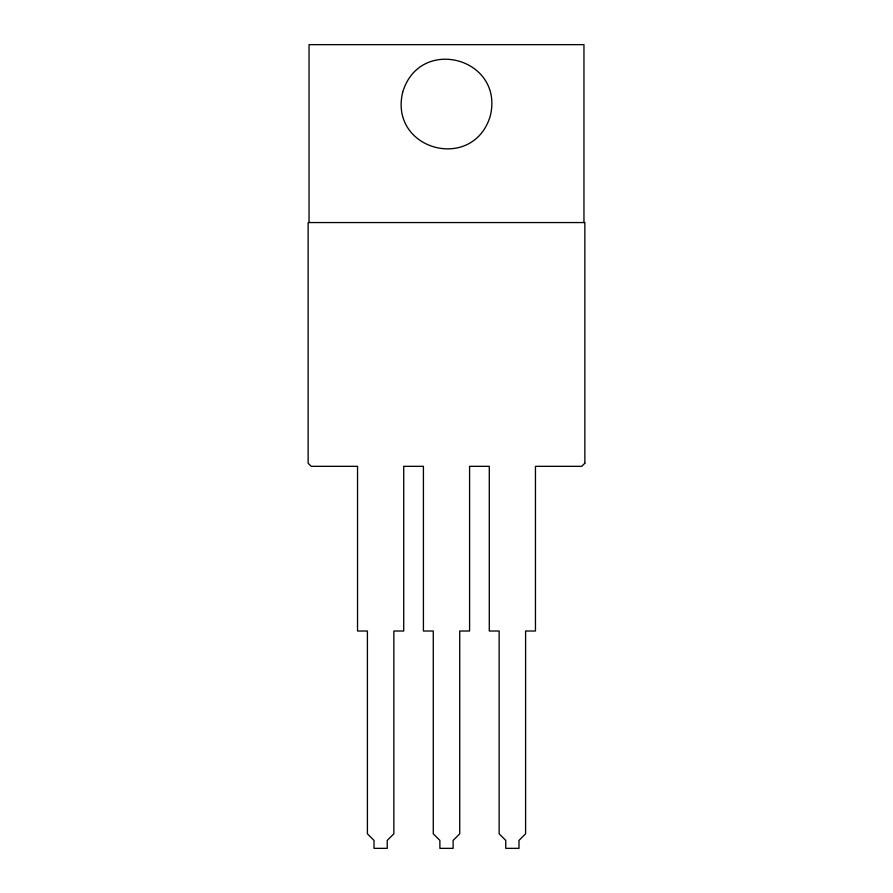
<?xml version="1.0" encoding="UTF-8"?>
<svg xmlns="http://www.w3.org/2000/svg" width="893" height="893" viewBox="0 0 893 893"><rect width="100%" height="100%" fill="white"/><g stroke="black" fill="none" stroke-linecap="round" stroke-linejoin="round"><path stroke-width="1.34" d="M583.955 222.558L583.955 44.65L309.045 44.65L309.045 222.558M402.665 92.292C388.812 150.203 473.379 172.862 490.335 115.789C504.188 57.878 419.621 35.218 402.665 92.292M584.859 463.233L581.745 466.336L535.454 466.336L535.454 631.016L525.597 631.016L525.597 833.805L518.989 840.413L518.989 848.35L505.762 848.35L505.762 840.413L499.142 833.805L499.142 631.016L489.286 631.016L489.286 466.336L469.584 466.336L469.584 631.016L459.728 631.016L459.728 833.805L453.108 840.413L453.108 848.35L439.892 848.35L439.892 840.413L433.272 833.805L433.272 631.016L423.416 631.016L423.416 466.336L403.714 466.336L403.714 631.016L393.858 631.016L393.858 833.805L387.238 840.413L387.238 848.35L374.011 848.35L374.011 840.413L367.403 833.805L367.403 631.016L357.546 631.016L357.546 466.336L311.255 466.336L308.141 463.233L308.141 222.558L584.859 222.558L584.859 463.233"/></g></svg>
